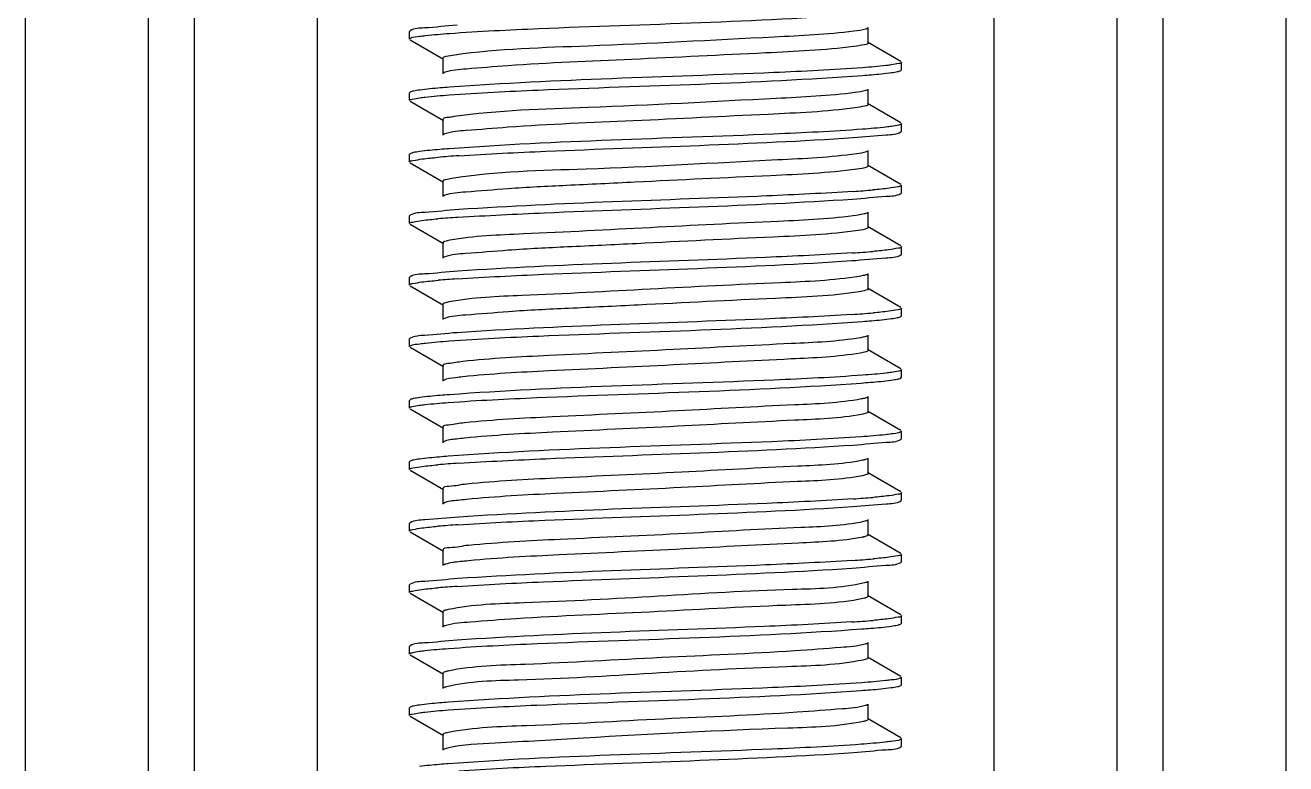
# Model space of a CAD drawing. Extents: x -427546 to -314919, y 698702 to 968782.
# Drawn here: x -415004.5 to -414699.4, y 910131.8 to 910310.5 of the extents above; entities that cross this region are included whole.
import ezdxf

# ---------------------------------------------------------------- set-up
doc = ezdxf.new("R2010")
doc.units = 0
doc.header["$LTSCALE"] = 1000
doc.header["$MEASUREMENT"] = 0
doc.layers.get('0').update_dxf_attribs({"linetype": 'CONTINUOUS'})

msp = doc.modelspace()

# ---------------------------------------------------------------- linework, layer by layer
at = {"linetype": 'CONTINUOUS'}
for p, q in [((-415004.48, 912764.98), (-415004.48, 909801.84)), ((-414974.72, 912764.98), (-414974.72, 909801.84)), ((-414963.55, 912764.98), (-414963.55, 909801.84)), ((-414933.79, 912764.98), (-414933.79, 909801.84)), ((-414770.08, 912764.98), (-414770.08, 909801.84)), ((-414740.31, 912764.98), (-414740.31, 909801.84)), ((-414729.15, 912764.98), (-414729.15, 909801.84)), ((-414699.38, 912764.98), (-414699.38, 909801.84)), ((-414911.32, 910309.18), (-414911.46, 910309.01)), ((-414911.46, 910307.15), (-414911.46, 910309.01)), ((-414911.46, 910307.15), (-414911.46, 910309.01)), ((-414911.32, 910306.99), (-414903.25, 910302.31)), ((-414800.46, 910306.22), (-414800.46, 910309.94)), ((-414792.54, 910301.74), (-414800.62, 910306.41)), ((-414903.41, 910302.5), (-414903.41, 910298.78)), ((-414792.4, 910299.71), (-414792.4, 910301.57)), ((-414792.4, 910299.71), (-414792.4, 910301.57)), ((-414792.54, 910299.55), (-414792.4, 910299.71)), ((-414800.46, 910291.34), (-414800.46, 910295.06)), ((-414911.32, 910294.29), (-414911.46, 910294.13)), ((-414911.46, 910292.27), (-414911.46, 910294.13)), ((-414911.46, 910292.27), (-414911.46, 910294.13)), ((-414911.32, 910292.11), (-414903.25, 910287.43)), ((-414792.54, 910286.85), (-414800.62, 910291.53)), ((-414903.41, 910287.62), (-414903.41, 910283.9)), ((-414792.4, 910284.83), (-414792.4, 910286.69)), ((-414792.4, 910284.83), (-414792.4, 910286.69)), ((-414792.54, 910284.67), (-414792.4, 910284.83)), ((-414800.46, 910276.46), (-414800.46, 910280.18)), ((-414911.32, 910279.41), (-414911.46, 910279.25)), ((-414911.46, 910277.39), (-414911.46, 910279.25)), ((-414911.46, 910277.39), (-414911.46, 910279.25)), ((-414911.32, 910277.22), (-414903.25, 910272.55)), ((-414792.54, 910271.97), (-414800.62, 910276.65)), ((-414903.41, 910272.74), (-414903.41, 910269.02)), ((-414792.4, 910269.95), (-414792.4, 910271.81)), ((-414792.4, 910269.95), (-414792.4, 910271.81)), ((-414792.54, 910269.78), (-414792.4, 910269.95)), ((-414911.32, 910264.53), (-414911.46, 910264.37)), ((-414911.46, 910262.5), (-414911.46, 910264.37)), ((-414911.46, 910262.5), (-414911.46, 910264.37)), ((-414800.46, 910261.57), (-414800.46, 910265.3)), ((-414911.32, 910262.34), (-414903.25, 910257.67)), ((-414792.54, 910257.09), (-414800.62, 910261.76)), ((-414903.41, 910257.85), (-414903.41, 910254.13)), ((-414792.4, 910255.06), (-414792.4, 910256.92)), ((-414792.4, 910255.06), (-414792.4, 910256.92)), ((-414902.96, 910254.44), (-414903.25, 910254.32)), ((-414792.54, 910254.9), (-414792.4, 910255.06)), ((-414911.32, 910249.65), (-414911.46, 910249.48)), ((-414911.46, 910247.62), (-414911.46, 910249.48)), ((-414911.46, 910247.62), (-414911.46, 910249.48)), ((-414800.46, 910246.69), (-414800.46, 910250.41)), ((-414911.32, 910247.46), (-414903.25, 910242.78)), ((-414792.54, 910242.2), (-414800.62, 910246.88)), ((-414903.41, 910242.97), (-414903.41, 910239.25)), ((-414792.54, 910240.02), (-414792.4, 910240.18)), ((-414792.4, 910240.18), (-414792.4, 910242.04)), ((-414792.4, 910240.18), (-414792.4, 910242.04)), ((-414902.99, 910239.55), (-414903.25, 910239.44)), ((-414911.32, 910234.76), (-414911.46, 910234.6)), ((-414911.46, 910232.74), (-414911.46, 910234.6)), ((-414911.46, 910232.74), (-414911.46, 910234.6)), ((-414800.46, 910231.81), (-414800.46, 910235.53)), ((-414911.32, 910232.58), (-414903.25, 910227.9)), ((-414792.54, 910227.32), (-414800.62, 910232)), ((-414903.41, 910228.09), (-414903.41, 910224.37)), ((-414792.54, 910225.13), (-414792.4, 910225.3)), ((-414792.4, 910225.3), (-414792.4, 910227.16)), ((-414792.4, 910225.3), (-414792.4, 910227.16)), ((-414911.32, 910219.88), (-414911.46, 910219.72)), ((-414911.46, 910217.86), (-414911.46, 910219.72)), ((-414911.46, 910217.86), (-414911.46, 910219.72)), ((-414800.46, 910216.93), (-414800.46, 910220.65)), ((-414911.32, 910217.69), (-414903.25, 910213.02)), ((-414792.54, 910212.44), (-414800.62, 910217.11)), ((-414903.41, 910213.2), (-414903.41, 910209.48)), ((-414792.54, 910210.25), (-414792.4, 910210.41)), ((-414792.4, 910210.41), (-414792.4, 910212.27)), ((-414792.4, 910210.41), (-414792.4, 910212.27)), ((-414911.32, 910205), (-414911.46, 910204.83)), ((-414911.46, 910202.97), (-414911.46, 910204.83)), ((-414911.46, 910202.97), (-414911.46, 910204.83)), ((-414800.46, 910202.04), (-414800.46, 910205.76)), ((-414911.32, 910202.81), (-414903.25, 910198.13)), ((-414792.54, 910197.55), (-414800.62, 910202.23)), ((-414903.41, 910198.32), (-414903.41, 910194.6)), ((-414792.4, 910195.53), (-414792.4, 910197.39)), ((-414792.4, 910195.53), (-414792.4, 910197.39)), ((-414792.54, 910195.37), (-414792.4, 910195.53)), ((-414911.32, 910190.11), (-414911.46, 910189.95)), ((-414911.46, 910188.09), (-414911.46, 910189.95)), ((-414911.46, 910188.09), (-414911.46, 910189.95)), ((-414800.46, 910187.16), (-414800.46, 910190.88)), ((-414911.32, 910187.93), (-414903.25, 910183.25)), ((-414792.54, 910182.67), (-414800.62, 910187.35)), ((-414903.41, 910183.44), (-414903.41, 910179.72)), ((-414792.4, 910180.65), (-414792.4, 910182.51)), ((-414792.4, 910180.65), (-414792.4, 910182.51)), ((-414792.54, 910180.49), (-414792.4, 910180.65)), ((-414800.46, 910172.28), (-414800.46, 910176)), ((-414911.32, 910175.23), (-414911.46, 910175.07)), ((-414911.46, 910173.21), (-414911.46, 910175.07)), ((-414911.46, 910173.21), (-414911.46, 910175.07)), ((-414911.32, 910173.04), (-414903.25, 910168.37)), ((-414801.37, 910171.83), (-414801.75, 910171.74)), ((-414792.54, 910167.79), (-414800.62, 910172.46)), ((-414903.41, 910168.56), (-414903.41, 910164.84)), ((-414792.4, 910165.77), (-414792.4, 910167.63)), ((-414792.4, 910165.77), (-414792.4, 910167.63)), ((-414792.54, 910165.6), (-414792.4, 910165.77)), ((-414800.46, 910157.39), (-414800.46, 910161.11)), ((-414911.32, 910160.35), (-414911.46, 910160.18)), ((-414911.46, 910158.32), (-414911.46, 910160.18)), ((-414911.46, 910158.32), (-414911.46, 910160.18)), ((-414911.32, 910158.16), (-414903.25, 910153.48)), ((-414792.54, 910152.91), (-414800.62, 910157.58)), ((-414801.19, 910156.99), (-414801.72, 910156.87)), ((-414903.41, 910153.67), (-414903.41, 910149.95)), ((-414792.4, 910150.88), (-414792.4, 910152.74)), ((-414792.4, 910150.88), (-414792.4, 910152.74)), ((-414792.54, 910150.72), (-414792.4, 910150.88)), ((-414911.32, 910145.46), (-414911.46, 910145.3)), ((-414911.46, 910143.44), (-414911.46, 910145.3)), ((-414911.46, 910143.44), (-414911.46, 910145.3)), ((-414800.46, 910142.51), (-414800.46, 910146.23)), ((-414911.32, 910143.28), (-414903.25, 910138.6)), ((-414792.54, 910138.02), (-414800.62, 910142.7)), ((-414903.41, 910138.79), (-414903.41, 910135.07)), ((-414792.4, 910136), (-414792.4, 910137.86)), ((-414792.4, 910136), (-414792.4, 910137.86)), ((-414792.54, 910135.84), (-414792.4, 910136))]:
    msp.add_line(p, q, dxfattribs=at)
for centre, radius, start, end in [((-414882.23, 910012.21), 267.26, 93.719, 94.7992), ((-414821.31, 910532.86), 263.13, 273.7601, 274.8008), ((-414882.49, 910000.59), 263.99, 93.7519, 94.8001), ((-414821.56, 910521.2), 266.36, 273.7273, 274.8001), ((-414882.76, 909989.1), 260.59, 93.7864, 94.801), ((-414821.81, 910509.37), 269.42, 273.6966, 274.7995), ((-414882.22, 909937.69), 267.37, 93.7179, 94.7992), ((-414821.3, 910458.34), 263.02, 273.7612, 274.8008), ((-414882.48, 909926.07), 264.1, 93.7508, 94.8), ((-414804.27, 910198.82), 12.45, 281.4492, 282.4619), ((-414821.56, 910446.68), 266.26, 273.7284, 274.8001), ((-414882.75, 909914.57), 260.7, 93.7852, 94.8009), ((-414821.8, 910434.85), 269.32, 273.6976, 274.7995)]:
    msp.add_arc(centre, radius, start, end, dxfattribs=at)
for points, knots in [([(-414901.81, 910308.52), (-414894.62, 910309.05), (-414861.28, 910310.67), (-414827.9, 910311.32), (-414801.81, 910313.25)], [0, 0, 0, 0, 0.216168, 1, 1, 1, 1]), ([(-414899.97, 910310.51), (-414902.6, 910310.33), (-414906.28, 910309.82), (-414910.3, 910309.76), (-414911.32, 910309.18)], [0, 0, 0, 0, 0.690699, 1, 1, 1, 1]), ([(-414911.46, 910307.15), (-414911.46, 910307.23), (-414910.58, 910307.79), (-414909.77, 910307.73), (-414908.99, 910307.84)], [0, 0, 0, 0, 0.088884, 1, 1, 1, 1]), ([(-414908.99, 910307.84), (-414908.53, 910307.9), (-414906.15, 910308.19), (-414903.75, 910308.38), (-414901.81, 910308.52)], [0, 0, 0, 0, 0.191575, 1, 1, 1, 1]), ([(-414803.94, 910309.07), (-414810.34, 910308.25), (-414831.8, 910307.24), (-414863.96, 910305.42), (-414889.84, 910304.79), (-414900.53, 910303.3)], [0, 0, 0, 0, 0.199783, 0.665188, 1, 1, 1, 1]), ([(-414800.62, 910309.76), (-414800.75, 910309.68), (-414801.84, 910309.32), (-414802.97, 910309.19), (-414803.94, 910309.07)], [0, 0, 0, 0, 0.137062, 1, 1, 1, 1]), ([(-414803.94, 910305.35), (-414811.02, 910304.45), (-414828.97, 910303.65), (-414856.86, 910302.2), (-414881.08, 910301.28), (-414896.07, 910300.02), (-414901.2, 910299.65), (-414902.85, 910299.13)], [0, 0, 0, 0, 0.215732, 0.542961, 0.846149, 0.947566, 1, 1, 1, 1]), ([(-414800.46, 910306.22), (-414800.45, 910305.9), (-414802.2, 910305.7), (-414803.07, 910305.46), (-414803.94, 910305.35)], [0, 0, 0, 0, 0.271371, 1, 1, 1, 1]), ([(-414900.53, 910303.3), (-414901.26, 910303.2), (-414902, 910303.01), (-414903.41, 910302.78), (-414903.41, 910302.5)], [0, 0, 0, 0, 0.725335, 1, 1, 1, 1]), ([(-414794.8, 910300.9), (-414795.24, 910300.83), (-414797.57, 910300.55), (-414799.92, 910300.36), (-414801.81, 910300.22)], [0, 0, 0, 0, 0.191301, 1, 1, 1, 1]), ([(-414792.4, 910301.57), (-414792.4, 910301.34), (-414793.58, 910301.14), (-414794.2, 910300.98), (-414794.8, 910300.9)], [0, 0, 0, 0, 0.27461, 1, 1, 1, 1]), ([(-414902.85, 910299.13), (-414902.93, 910299.11), (-414903.06, 910299.06), (-414903.19, 910299), (-414903.24, 910298.97)], [0, 0, 0, 0, 0.562806, 1, 1, 1, 1]), ([(-414901.91, 910293.63), (-414894.73, 910294.16), (-414861.37, 910295.78), (-414827.96, 910296.44), (-414801.84, 910298.36)], [0, 0, 0, 0, 0.215679, 1, 1, 1, 1]), ([(-414801.81, 910300.22), (-414808.95, 910299.7), (-414842.29, 910298.07), (-414875.67, 910297.4), (-414901.81, 910295.5)], [0, 0, 0, 0, 0.214685, 1, 1, 1, 1]), ([(-414801.84, 910298.36), (-414801.12, 910298.41), (-414798.77, 910298.6), (-414796.42, 910298.81), (-414794.81, 910299.04)], [0, 0, 0, 0, 0.307511, 1, 1, 1, 1]), ([(-414794.81, 910299.04), (-414794.31, 910299.11), (-414793.56, 910299.24), (-414792.78, 910299.41), (-414792.54, 910299.55)], [0, 0, 0, 0, 0.642979, 1, 1, 1, 1]), ([(-414908.99, 910294.82), (-414909.5, 910294.75), (-414910.28, 910294.61), (-414911.08, 910294.44), (-414911.32, 910294.29)], [0, 0, 0, 0, 0.644106, 1, 1, 1, 1]), ([(-414901.81, 910295.5), (-414902.55, 910295.45), (-414904.95, 910295.26), (-414907.34, 910295.05), (-414908.99, 910294.82)], [0, 0, 0, 0, 0.307212, 1, 1, 1, 1]), ([(-414800.62, 910294.87), (-414800.74, 910294.8), (-414801.71, 910294.47), (-414802.72, 910294.35), (-414803.58, 910294.23)], [0, 0, 0, 0, 0.140352, 1, 1, 1, 1]), ([(-414911.46, 910292.27), (-414911.46, 910292.51), (-414910.26, 910292.7), (-414909.63, 910292.87), (-414909.02, 910292.95)], [0, 0, 0, 0, 0.274258, 1, 1, 1, 1]), ([(-414909.02, 910292.95), (-414908.57, 910293.02), (-414906.21, 910293.3), (-414903.83, 910293.49), (-414901.91, 910293.63)], [0, 0, 0, 0, 0.191496, 1, 1, 1, 1]), ([(-414803.58, 910294.23), (-414809.92, 910293.38), (-414831.51, 910292.39), (-414863.85, 910290.51), (-414889.98, 910289.94), (-414900.73, 910288.39)], [0, 0, 0, 0, 0.197098, 0.665048, 1, 1, 1, 1]), ([(-414803.58, 910290.51), (-414810.57, 910289.57), (-414828.53, 910288.8), (-414856.53, 910287.32), (-414880.97, 910286.42), (-414896.09, 910285.12), (-414901.25, 910284.77), (-414902.9, 910284.23)], [0, 0, 0, 0, 0.212511, 0.540713, 0.846077, 0.947938, 1, 1, 1, 1]), ([(-414800.46, 910291.34), (-414800.46, 910291.04), (-414802, 910290.83), (-414802.8, 910290.62), (-414803.58, 910290.51)], [0, 0, 0, 0, 0.273189, 1, 1, 1, 1]), ([(-414900.73, 910288.39), (-414901.12, 910288.33), (-414901.88, 910288.12), (-414903.41, 910288.16), (-414903.41, 910287.62)], [0, 0, 0, 0, 0.421551, 1, 1, 1, 1]), ([(-414794.81, 910286.01), (-414795.25, 910285.95), (-414797.59, 910285.66), (-414799.94, 910285.48), (-414801.84, 910285.34)], [0, 0, 0, 0, 0.191312, 1, 1, 1, 1]), ([(-414792.4, 910286.69), (-414792.4, 910286.46), (-414793.58, 910286.26), (-414794.2, 910286.1), (-414794.81, 910286.01)], [0, 0, 0, 0, 0.274539, 1, 1, 1, 1]), ([(-414902.9, 910284.23), (-414902.96, 910284.21), (-414903.08, 910284.17), (-414903.2, 910284.12), (-414903.24, 910284.09)], [0, 0, 0, 0, 0.558561, 1, 1, 1, 1]), ([(-414801.84, 910285.34), (-414809, 910284.81), (-414842.36, 910283.18), (-414875.77, 910282.52), (-414901.91, 910280.61)], [0, 0, 0, 0, 0.215024, 1, 1, 1, 1]), ([(-414899.56, 910278.91), (-414892.54, 910279.38), (-414860.7, 910280.9), (-414828.83, 910281.66), (-414804.05, 910283.32)], [0, 0, 0, 0, 0.220951, 1, 1, 1, 1]), ([(-414804.05, 910283.32), (-414801.39, 910283.5), (-414797.65, 910284.02), (-414793.58, 910284.07), (-414792.54, 910284.67)], [0, 0, 0, 0, 0.690937, 1, 1, 1, 1]), ([(-414909.02, 910279.93), (-414909.52, 910279.86), (-414910.29, 910279.73), (-414911.08, 910279.55), (-414911.32, 910279.41)], [0, 0, 0, 0, 0.643624, 1, 1, 1, 1]), ([(-414901.91, 910280.61), (-414902.64, 910280.56), (-414905.01, 910280.37), (-414907.39, 910280.16), (-414909.02, 910279.93)], [0, 0, 0, 0, 0.307309, 1, 1, 1, 1]), ([(-414800.62, 910279.99), (-414800.73, 910279.93), (-414801.58, 910279.62), (-414802.47, 910279.5), (-414803.23, 910279.4)], [0, 0, 0, 0, 0.143993, 1, 1, 1, 1]), ([(-414911.46, 910277.39), (-414911.46, 910277.67), (-414909.94, 910277.84), (-414909.18, 910278.05), (-414908.42, 910278.15)], [0, 0, 0, 0, 0.27062, 1, 1, 1, 1]), ([(-414803.23, 910279.4), (-414809.57, 910278.5), (-414831.47, 910277.55), (-414864.06, 910275.53), (-414890.49, 910275.14), (-414901.2, 910273.43)], [0, 0, 0, 0, 0.195714, 0.66858, 1, 1, 1, 1]), ([(-414800.46, 910276.46), (-414800.46, 910276.37), (-414801.44, 910275.74), (-414802.35, 910275.8), (-414803.23, 910275.68)], [0, 0, 0, 0, 0.089964, 1, 1, 1, 1]), ([(-414901.2, 910273.43), (-414901.76, 910273.34), (-414902.35, 910273.2), (-414903.41, 910272.96), (-414903.41, 910272.74)], [0, 0, 0, 0, 0.720116, 1, 1, 1, 1]), ([(-414803.23, 910275.68), (-414810.13, 910274.7), (-414828.08, 910273.95), (-414851.49, 910272.76), (-414872.66, 910271.76), (-414886.33, 910271.09), (-414896.1, 910270.23), (-414901.3, 910269.89), (-414902.93, 910269.34)], [0, 0, 0, 0, 0.209152, 0.538245, 0.703966, 0.845837, 0.948213, 1, 1, 1, 1]), ([(-414792.4, 910271.81), (-414792.4, 910271.53), (-414793.89, 910271.35), (-414794.64, 910271.15), (-414795.39, 910271.05)], [0, 0, 0, 0, 0.270908, 1, 1, 1, 1]), ([(-414902.93, 910269.34), (-414902.99, 910269.32), (-414903.1, 910269.28), (-414903.2, 910269.23), (-414903.25, 910269.2)], [0, 0, 0, 0, 0.554726, 1, 1, 1, 1]), ([(-414899.76, 910264.02), (-414892.77, 910264.48), (-414860.93, 910266.01), (-414829.06, 910266.78), (-414804.25, 910268.43)], [0, 0, 0, 0, 0.219921, 1, 1, 1, 1]), ([(-414804.05, 910270.3), (-414811.04, 910269.83), (-414842.88, 910268.3), (-414874.75, 910267.53), (-414899.56, 910265.89)], [0, 0, 0, 0, 0.219663, 1, 1, 1, 1]), ([(-414804.25, 910268.43), (-414801.54, 910268.61), (-414797.74, 910269.13), (-414793.6, 910269.18), (-414792.54, 910269.78)], [0, 0, 0, 0, 0.691235, 1, 1, 1, 1]), ([(-414899.56, 910265.89), (-414902.29, 910265.71), (-414906.1, 910265.18), (-414910.26, 910265.14), (-414911.32, 910264.53)], [0, 0, 0, 0, 0.691322, 1, 1, 1, 1]), ([(-414802.91, 910264.56), (-414809.26, 910263.6), (-414826.11, 910262.88), (-414853.11, 910261.55), (-414879.6, 910260.1), (-414895.84, 910259.52), (-414901.71, 910258.46)], [0, 0, 0, 0, 0.194809, 0.509786, 0.819314, 1, 1, 1, 1]), ([(-414800.62, 910265.11), (-414800.87, 910264.96), (-414801.65, 910264.78), (-414802.41, 910264.64), (-414802.91, 910264.56)], [0, 0, 0, 0, 0.362559, 1, 1, 1, 1]), ([(-414911.46, 910262.5), (-414911.46, 910262.79), (-414909.96, 910262.96), (-414909.21, 910263.16), (-414908.46, 910263.26)], [0, 0, 0, 0, 0.270822, 1, 1, 1, 1]), ([(-414800.46, 910261.57), (-414800.46, 910261.49), (-414801.3, 910260.91), (-414802.13, 910260.96), (-414802.91, 910260.84)], [0, 0, 0, 0, 0.092494, 1, 1, 1, 1]), ([(-414901.71, 910258.46), (-414902.14, 910258.39), (-414902.62, 910258.28), (-414903.41, 910258.03), (-414903.41, 910257.85)], [0, 0, 0, 0, 0.713836, 1, 1, 1, 1]), ([(-414802.91, 910260.84), (-414809.71, 910259.81), (-414827.64, 910259.11), (-414851.08, 910257.89), (-414872.44, 910256.88), (-414886.25, 910256.22), (-414896.1, 910255.33), (-414901.34, 910255.01), (-414902.96, 910254.44)], [0, 0, 0, 0, 0.205664, 0.535582, 0.702489, 0.845448, 0.948405, 1, 1, 1, 1]), ([(-414804.25, 910255.4), (-414811.27, 910254.94), (-414843.1, 910253.41), (-414874.98, 910252.65), (-414899.76, 910250.99)], [0, 0, 0, 0, 0.220688, 1, 1, 1, 1]), ([(-414792.4, 910256.92), (-414792.4, 910256.64), (-414793.91, 910256.47), (-414794.67, 910256.26), (-414795.43, 910256.17)], [0, 0, 0, 0, 0.270705, 1, 1, 1, 1]), ([(-414899.96, 910249.12), (-414893, 910249.59), (-414861.16, 910251.12), (-414829.28, 910251.89), (-414804.44, 910253.53)], [0, 0, 0, 0, 0.218885, 1, 1, 1, 1]), ([(-414804.44, 910253.53), (-414801.68, 910253.71), (-414797.82, 910254.25), (-414793.61, 910254.29), (-414792.54, 910254.9)], [0, 0, 0, 0, 0.691515, 1, 1, 1, 1]), ([(-414899.76, 910250.99), (-414902.44, 910250.81), (-414906.19, 910250.29), (-414910.28, 910250.24), (-414911.32, 910249.65)], [0, 0, 0, 0, 0.691024, 1, 1, 1, 1]), ([(-414802.6, 910249.73), (-414808.9, 910248.71), (-414825.83, 910248.04), (-414853.02, 910246.67), (-414879.74, 910245.17), (-414896.09, 910244.67), (-414901.92, 910243.54)], [0, 0, 0, 0, 0.192287, 0.509303, 0.821123, 1, 1, 1, 1]), ([(-414800.62, 910250.22), (-414800.84, 910250.1), (-414801.51, 910249.92), (-414802.18, 910249.79), (-414802.6, 910249.73)], [0, 0, 0, 0, 0.368275, 1, 1, 1, 1]), ([(-414911.46, 910247.62), (-414911.46, 910247.9), (-414909.99, 910248.07), (-414909.25, 910248.28), (-414908.51, 910248.37)], [0, 0, 0, 0, 0.271063, 1, 1, 1, 1]), ([(-414802.6, 910246.01), (-414809.29, 910244.93), (-414827.21, 910244.28), (-414850.66, 910243.02), (-414872.19, 910242.01), (-414886.15, 910241.35), (-414896.08, 910240.44), (-414901.37, 910240.14), (-414902.99, 910239.55)], [0, 0, 0, 0, 0.202057, 0.532738, 0.700843, 0.844928, 0.948524, 1, 1, 1, 1]), ([(-414800.46, 910246.69), (-414800.46, 910246.48), (-414801.48, 910246.23), (-414802.06, 910246.09), (-414802.6, 910246.01)], [0, 0, 0, 0, 0.280678, 1, 1, 1, 1]), ([(-414901.92, 910243.54), (-414902.3, 910243.47), (-414902.73, 910243.37), (-414903.41, 910243.13), (-414903.41, 910242.97)], [0, 0, 0, 0, 0.710342, 1, 1, 1, 1]), ([(-414804.44, 910240.51), (-414811.49, 910240.04), (-414843.33, 910238.52), (-414875.21, 910237.76), (-414899.96, 910236.1)], [0, 0, 0, 0, 0.221694, 1, 1, 1, 1]), ([(-414792.4, 910242.04), (-414792.4, 910241.75), (-414793.93, 910241.59), (-414794.69, 910241.37), (-414795.46, 910241.28)], [0, 0, 0, 0, 0.270538, 1, 1, 1, 1]), ([(-414794.8, 910239.51), (-414794.31, 910239.58), (-414793.55, 910239.71), (-414792.78, 910239.88), (-414792.54, 910240.02)], [0, 0, 0, 0, 0.642817, 1, 1, 1, 1]), ([(-414901.81, 910234.11), (-414894.61, 910234.63), (-414861.28, 910236.25), (-414827.89, 910236.91), (-414801.81, 910238.83)], [0, 0, 0, 0, 0.216188, 1, 1, 1, 1]), ([(-414801.81, 910238.83), (-414801.09, 910238.88), (-414798.75, 910239.07), (-414796.41, 910239.28), (-414794.8, 910239.51)], [0, 0, 0, 0, 0.307529, 1, 1, 1, 1]), ([(-414899.96, 910236.1), (-414902.59, 910235.92), (-414906.28, 910235.41), (-414910.3, 910235.35), (-414911.32, 910234.76)], [0, 0, 0, 0, 0.69071, 1, 1, 1, 1]), ([(-414908.99, 910233.42), (-414908.53, 910233.49), (-414906.15, 910233.78), (-414903.75, 910233.97), (-414901.81, 910234.11)], [0, 0, 0, 0, 0.191576, 1, 1, 1, 1]), ([(-414802.32, 910234.89), (-414807.84, 910233.94), (-414823.03, 910233.32), (-414848.15, 910231.93), (-414874.67, 910230.74), (-414891.67, 910229.87), (-414898.59, 910229.12)], [0, 0, 0, 0, 0.174435, 0.471025, 0.783552, 1, 1, 1, 1]), ([(-414800.62, 910235.34), (-414800.81, 910235.23), (-414801.38, 910235.07), (-414801.96, 910234.95), (-414802.32, 910234.89)], [0, 0, 0, 0, 0.374646, 1, 1, 1, 1]), ([(-414911.46, 910232.74), (-414911.46, 910232.82), (-414910.58, 910233.37), (-414909.77, 910233.31), (-414908.99, 910233.42)], [0, 0, 0, 0, 0.088875, 1, 1, 1, 1]), ([(-414802.32, 910231.17), (-414807.84, 910230.22), (-414823.03, 910229.6), (-414848.15, 910228.21), (-414874.67, 910227.02), (-414891.67, 910226.15), (-414898.59, 910225.4)], [0, 0, 0, 0, 0.174435, 0.471025, 0.783552, 1, 1, 1, 1]), ([(-414800.46, 910231.81), (-414800.46, 910231.62), (-414801.33, 910231.37), (-414801.85, 910231.25), (-414802.32, 910231.17)], [0, 0, 0, 0, 0.284151, 1, 1, 1, 1]), ([(-414898.59, 910229.12), (-414899.79, 910228.99), (-414900.94, 910228.64), (-414903.41, 910228.53), (-414903.41, 910228.09)], [0, 0, 0, 0, 0.732932, 1, 1, 1, 1]), ([(-414898.59, 910225.4), (-414899.17, 910225.34), (-414900.71, 910225.1), (-414902.39, 910225.05), (-414903.25, 910224.56)], [0, 0, 0, 0, 0.372044, 1, 1, 1, 1]), ([(-414801.81, 910225.81), (-414808.95, 910225.28), (-414842.29, 910223.65), (-414875.67, 910222.99), (-414901.81, 910221.08)], [0, 0, 0, 0, 0.214671, 1, 1, 1, 1]), ([(-414802.15, 910223.92), (-414801.4, 910223.98), (-414798.98, 910224.16), (-414796.56, 910224.38), (-414794.89, 910224.61)], [0, 0, 0, 0, 0.30728, 1, 1, 1, 1]), ([(-414794.8, 910226.48), (-414795.24, 910226.42), (-414797.57, 910226.13), (-414799.91, 910225.95), (-414801.81, 910225.81)], [0, 0, 0, 0, 0.191301, 1, 1, 1, 1]), ([(-414794.89, 910224.61), (-414794.38, 910224.68), (-414793.59, 910224.82), (-414792.79, 910224.99), (-414792.54, 910225.13)], [0, 0, 0, 0, 0.644379, 1, 1, 1, 1]), ([(-414792.4, 910227.16), (-414792.4, 910226.93), (-414793.58, 910226.73), (-414794.2, 910226.57), (-414794.8, 910226.48)], [0, 0, 0, 0, 0.274613, 1, 1, 1, 1]), ([(-414902.08, 910219.2), (-414894.95, 910219.73), (-414861.64, 910221.36), (-414828.28, 910222.03), (-414802.15, 910223.92)], [0, 0, 0, 0, 0.214378, 1, 1, 1, 1]), ([(-414911.46, 910217.86), (-414911.46, 910218.09), (-414910.29, 910218.29), (-414909.67, 910218.44), (-414909.07, 910218.53)], [0, 0, 0, 0, 0.27468, 1, 1, 1, 1]), ([(-414908.99, 910220.4), (-414909.5, 910220.33), (-414910.28, 910220.2), (-414911.08, 910220.02), (-414911.32, 910219.88)], [0, 0, 0, 0, 0.644124, 1, 1, 1, 1]), ([(-414909.07, 910218.53), (-414908.63, 910218.59), (-414906.31, 910218.88), (-414903.97, 910219.06), (-414902.08, 910219.2)], [0, 0, 0, 0, 0.191268, 1, 1, 1, 1]), ([(-414901.81, 910221.08), (-414902.55, 910221.03), (-414904.94, 910220.84), (-414907.34, 910220.63), (-414908.99, 910220.4)], [0, 0, 0, 0, 0.30721, 1, 1, 1, 1]), ([(-414802.05, 910220.06), (-414807.39, 910219.06), (-414822.34, 910218.5), (-414847.24, 910217.07), (-414873.88, 910215.9), (-414891.07, 910215.02), (-414898.14, 910214.29)], [0, 0, 0, 0, 0.169335, 0.463986, 0.778446, 1, 1, 1, 1]), ([(-414800.62, 910220.46), (-414800.79, 910220.36), (-414801.27, 910220.22), (-414801.75, 910220.11), (-414802.05, 910220.06)], [0, 0, 0, 0, 0.381761, 1, 1, 1, 1]), ([(-414802.05, 910216.33), (-414807.39, 910215.34), (-414822.34, 910214.78), (-414847.24, 910213.35), (-414873.88, 910212.18), (-414891.07, 910211.3), (-414898.14, 910210.57)], [0, 0, 0, 0, 0.169335, 0.463986, 0.778446, 1, 1, 1, 1]), ([(-414800.46, 910216.93), (-414800.46, 910216.76), (-414801.19, 910216.51), (-414801.65, 910216.41), (-414802.05, 910216.33)], [0, 0, 0, 0, 0.288381, 1, 1, 1, 1]), ([(-414898.14, 910214.29), (-414899.46, 910214.15), (-414900.7, 910213.76), (-414903.41, 910213.68), (-414903.41, 910213.2)], [0, 0, 0, 0, 0.73383, 1, 1, 1, 1]), ([(-414898.14, 910210.57), (-414898.78, 910210.5), (-414900.47, 910210.25), (-414902.31, 910210.22), (-414903.25, 910209.67)], [0, 0, 0, 0, 0.374075, 1, 1, 1, 1]), ([(-414802.15, 910210.9), (-414809.35, 910210.38), (-414842.67, 910208.76), (-414876.03, 910208.1), (-414902.08, 910206.18)], [0, 0, 0, 0, 0.216629, 1, 1, 1, 1]), ([(-414804.05, 910208.91), (-414801.38, 910209.09), (-414797.65, 910209.6), (-414793.58, 910209.66), (-414792.54, 910210.25)], [0, 0, 0, 0, 0.690927, 1, 1, 1, 1]), ([(-414794.89, 910211.59), (-414795.35, 910211.52), (-414797.76, 910211.23), (-414800.19, 910211.04), (-414802.15, 910210.9)], [0, 0, 0, 0, 0.191487, 1, 1, 1, 1]), ([(-414792.4, 910212.27), (-414792.4, 910212.2), (-414793.29, 910211.64), (-414794.1, 910211.7), (-414794.89, 910211.59)], [0, 0, 0, 0, 0.088741, 1, 1, 1, 1]), ([(-414899.56, 910204.5), (-414892.53, 910204.96), (-414860.69, 910206.49), (-414828.82, 910207.25), (-414804.05, 910208.91)], [0, 0, 0, 0, 0.220985, 1, 1, 1, 1]), ([(-414911.46, 910202.97), (-414911.46, 910203.26), (-414909.94, 910203.43), (-414909.18, 910203.64), (-414908.42, 910203.73)], [0, 0, 0, 0, 0.270614, 1, 1, 1, 1]), ([(-414909.07, 910205.51), (-414909.56, 910205.44), (-414910.32, 910205.31), (-414911.08, 910205.13), (-414911.32, 910205)], [0, 0, 0, 0, 0.642692, 1, 1, 1, 1]), ([(-414902.08, 910206.18), (-414902.8, 910206.13), (-414905.14, 910205.94), (-414907.47, 910205.73), (-414909.07, 910205.51)], [0, 0, 0, 0, 0.307565, 1, 1, 1, 1]), ([(-414801.81, 910205.22), (-414806.96, 910204.18), (-414821.67, 910203.69), (-414846.33, 910202.22), (-414873.08, 910201.06), (-414890.45, 910200.18), (-414897.67, 910199.45)], [0, 0, 0, 0, 0.164215, 0.456918, 0.773319, 1, 1, 1, 1]), ([(-414800.62, 910205.57), (-414800.76, 910205.49), (-414801.16, 910205.36), (-414801.56, 910205.27), (-414801.81, 910205.22)], [0, 0, 0, 0, 0.389817, 1, 1, 1, 1]), ([(-414801.85, 910201.49), (-414807.03, 910200.46), (-414821.75, 910199.96), (-414846.42, 910198.49), (-414873.13, 910197.34), (-414890.47, 910196.45), (-414897.67, 910195.73)], [0, 0, 0, 0, 0.165027, 0.457743, 0.773694, 1, 1, 1, 1]), ([(-414800.46, 910202.04), (-414800.46, 910201.89), (-414801.09, 910201.65), (-414801.5, 910201.56), (-414801.85, 910201.49)], [0, 0, 0, 0, 0.292222, 1, 1, 1, 1]), ([(-414897.67, 910199.45), (-414899.11, 910199.31), (-414900.45, 910198.87), (-414903.41, 910198.84), (-414903.41, 910198.32)], [0, 0, 0, 0, 0.734573, 1, 1, 1, 1]), ([(-414792.4, 910197.39), (-414792.4, 910197.11), (-414793.89, 910196.94), (-414794.64, 910196.73), (-414795.38, 910196.64)], [0, 0, 0, 0, 0.270915, 1, 1, 1, 1]), ([(-414897.67, 910195.73), (-414898.38, 910195.66), (-414900.22, 910195.39), (-414902.23, 910195.38), (-414903.25, 910194.79)], [0, 0, 0, 0, 0.375922, 1, 1, 1, 1]), ([(-414804.05, 910195.88), (-414811.03, 910195.42), (-414842.87, 910193.89), (-414874.74, 910193.12), (-414899.56, 910191.47)], [0, 0, 0, 0, 0.219629, 1, 1, 1, 1]), ([(-414804.24, 910194.01), (-414801.53, 910194.19), (-414797.74, 910194.72), (-414793.6, 910194.76), (-414792.54, 910195.37)], [0, 0, 0, 0, 0.691226, 1, 1, 1, 1]), ([(-414899.56, 910191.47), (-414902.28, 910191.29), (-414906.1, 910190.76), (-414910.26, 910190.72), (-414911.32, 910190.11)], [0, 0, 0, 0, 0.691332, 1, 1, 1, 1]), ([(-414899.75, 910189.6), (-414892.76, 910190.07), (-414860.92, 910191.6), (-414829.05, 910192.36), (-414804.24, 910194.01)], [0, 0, 0, 0, 0.219955, 1, 1, 1, 1]), ([(-414911.46, 910188.09), (-414911.46, 910188.37), (-414909.96, 910188.54), (-414909.21, 910188.75), (-414908.46, 910188.85)], [0, 0, 0, 0, 0.270815, 1, 1, 1, 1]), ([(-414801.58, 910190.38), (-414806.54, 910189.29), (-414821.01, 910188.89), (-414845.42, 910187.35), (-414872.27, 910186.23), (-414889.82, 910185.33), (-414897.19, 910184.62)], [0, 0, 0, 0, 0.159071, 0.449817, 0.768166, 1, 1, 1, 1]), ([(-414800.62, 910190.69), (-414800.74, 910190.62), (-414801.06, 910190.51), (-414801.38, 910190.43), (-414801.58, 910190.38)], [0, 0, 0, 0, 0.398908, 1, 1, 1, 1]), ([(-414801.8, 910186.62), (-414806.88, 910185.59), (-414821.41, 910185.1), (-414845.85, 910183.63), (-414872.51, 910182.49), (-414889.9, 910181.6), (-414897.19, 910180.89)], [0, 0, 0, 0, 0.162868, 0.453695, 0.769951, 1, 1, 1, 1]), ([(-414800.46, 910187.16), (-414800.46, 910187.03), (-414800.95, 910186.81), (-414801.29, 910186.73), (-414801.58, 910186.66)], [0, 0, 0, 0, 0.299631, 1, 1, 1, 1]), ([(-414897.19, 910184.62), (-414898.74, 910184.47), (-414900.19, 910183.99), (-414903.41, 910184), (-414903.41, 910183.44)], [0, 0, 0, 0, 0.735179, 1, 1, 1, 1]), ([(-414792.4, 910182.51), (-414792.4, 910182.22), (-414793.91, 910182.05), (-414794.67, 910181.85), (-414795.42, 910181.75)], [0, 0, 0, 0, 0.270711, 1, 1, 1, 1]), ([(-414902.84, 910180.07), (-414902.92, 910180.05), (-414903.06, 910180), (-414903.19, 910179.94), (-414903.24, 910179.91)], [0, 0, 0, 0, 0.564999, 1, 1, 1, 1]), ([(-414897.19, 910180.89), (-414897.84, 910180.83), (-414899.73, 910180.62), (-414901.65, 910180.44), (-414902.84, 910180.07)], [0, 0, 0, 0, 0.344737, 1, 1, 1, 1]), ([(-414899.96, 910174.7), (-414892.99, 910175.17), (-414861.15, 910176.7), (-414829.27, 910177.48), (-414804.43, 910179.12)], [0, 0, 0, 0, 0.218919, 1, 1, 1, 1]), ([(-414804.24, 910180.99), (-414811.26, 910180.52), (-414843.1, 910179), (-414874.97, 910178.23), (-414899.75, 910176.58)], [0, 0, 0, 0, 0.220655, 1, 1, 1, 1]), ([(-414804.43, 910179.12), (-414801.67, 910179.3), (-414797.82, 910179.83), (-414793.61, 910179.87), (-414792.54, 910180.49)], [0, 0, 0, 0, 0.691506, 1, 1, 1, 1]), ([(-414899.75, 910176.58), (-414902.43, 910176.4), (-414906.19, 910175.88), (-414910.28, 910175.83), (-414911.32, 910175.23)], [0, 0, 0, 0, 0.691034, 1, 1, 1, 1]), ([(-414800.62, 910175.81), (-414800.71, 910175.75), (-414800.96, 910175.66), (-414801.22, 910175.59), (-414801.37, 910175.55)], [0, 0, 0, 0, 0.409248, 1, 1, 1, 1]), ([(-414911.46, 910173.21), (-414911.46, 910173.48), (-414909.99, 910173.66), (-414909.25, 910173.86), (-414908.5, 910173.96)], [0, 0, 0, 0, 0.271054, 1, 1, 1, 1]), ([(-414801.37, 910175.55), (-414807.05, 910174.16), (-414823.84, 910173.99), (-414851.21, 910172.27), (-414878.96, 910170.74), (-414896.12, 910170.34), (-414902.15, 910169.08)], [0, 0, 0, 0, 0.173415, 0.493457, 0.817191, 1, 1, 1, 1]), ([(-414801.75, 910171.74), (-414807.86, 910170.48), (-414825.22, 910170.1), (-414853.12, 910168.35), (-414878.66, 910167.45), (-414895.04, 910166.17), (-414900.77, 910165.76), (-414902.68, 910165.23)], [0, 0, 0, 0, 0.185116, 0.511346, 0.831141, 0.941355, 1, 1, 1, 1]), ([(-414800.46, 910172.28), (-414800.46, 910172.17), (-414800.85, 910171.96), (-414801.14, 910171.89), (-414801.37, 910171.83)], [0, 0, 0, 0, 0.307326, 1, 1, 1, 1]), ([(-414902.15, 910169.08), (-414902.47, 910169.01), (-414902.85, 910168.93), (-414903.41, 910168.69), (-414903.41, 910168.56)], [0, 0, 0, 0, 0.705072, 1, 1, 1, 1]), ([(-414792.4, 910167.63), (-414792.4, 910167.34), (-414793.93, 910167.17), (-414794.69, 910166.96), (-414795.46, 910166.86)], [0, 0, 0, 0, 0.270543, 1, 1, 1, 1]), ([(-414902.68, 910165.23), (-414902.79, 910165.2), (-414902.98, 910165.15), (-414903.17, 910165.07), (-414903.24, 910165.02)], [0, 0, 0, 0, 0.578625, 1, 1, 1, 1]), ([(-414902.04, 910159.67), (-414894.89, 910160.2), (-414861.55, 910161.83), (-414828.16, 910162.49), (-414802.01, 910164.4)], [0, 0, 0, 0, 0.214801, 1, 1, 1, 1]), ([(-414804.43, 910166.09), (-414811.48, 910165.63), (-414843.32, 910164.1), (-414875.2, 910163.35), (-414899.96, 910161.68)], [0, 0, 0, 0, 0.221661, 1, 1, 1, 1]), ([(-414802.01, 910164.4), (-414801.28, 910164.45), (-414798.89, 910164.64), (-414796.5, 910164.85), (-414794.86, 910165.08)], [0, 0, 0, 0, 0.307294, 1, 1, 1, 1]), ([(-414794.86, 910165.08), (-414794.35, 910165.15), (-414793.58, 910165.29), (-414792.79, 910165.46), (-414792.54, 910165.6)], [0, 0, 0, 0, 0.643862, 1, 1, 1, 1]), ([(-414899.96, 910161.68), (-414902.59, 910161.5), (-414906.28, 910160.99), (-414910.3, 910160.94), (-414911.32, 910160.35)], [0, 0, 0, 0, 0.69072, 1, 1, 1, 1]), ([(-414801.19, 910160.71), (-414803.1, 910160.19), (-414808.83, 910159.78), (-414825.22, 910158.5), (-414850.76, 910157.6), (-414878.65, 910155.84), (-414896, 910155.47), (-414902.12, 910154.2)], [0, 0, 0, 0, 0.058704, 0.168955, 0.488756, 0.814934, 1, 1, 1, 1]), ([(-414800.62, 910160.93), (-414800.69, 910160.88), (-414800.88, 910160.8), (-414801.08, 910160.74), (-414801.19, 910160.71)], [0, 0, 0, 0, 0.421015, 1, 1, 1, 1]), ([(-414911.46, 910158.32), (-414911.46, 910158.55), (-414910.29, 910158.75), (-414909.67, 910158.91), (-414909.06, 910159)], [0, 0, 0, 0, 0.274595, 1, 1, 1, 1]), ([(-414909.06, 910159), (-414908.62, 910159.06), (-414906.28, 910159.35), (-414903.94, 910159.53), (-414902.04, 910159.67)], [0, 0, 0, 0, 0.191284, 1, 1, 1, 1]), ([(-414801.72, 910156.87), (-414807.74, 910155.61), (-414824.91, 910155.21), (-414852.66, 910153.68), (-414880.04, 910151.96), (-414896.83, 910151.79), (-414902.49, 910150.4)], [0, 0, 0, 0, 0.182853, 0.506638, 0.826678, 1, 1, 1, 1]), ([(-414800.46, 910157.39), (-414800.46, 910157.3), (-414800.75, 910157.11), (-414801, 910157.04), (-414801.19, 910156.99)], [0, 0, 0, 0, 0.31689, 1, 1, 1, 1]), ([(-414902.12, 910154.2), (-414902.44, 910154.14), (-414902.83, 910154.05), (-414903.41, 910153.81), (-414903.41, 910153.67)], [0, 0, 0, 0, 0.705674, 1, 1, 1, 1]), ([(-414802.01, 910151.38), (-414809.21, 910150.85), (-414842.55, 910149.23), (-414875.94, 910148.58), (-414902.04, 910146.65)], [0, 0, 0, 0, 0.215992, 1, 1, 1, 1]), ([(-414794.86, 910152.06), (-414795.31, 910152), (-414797.69, 910151.71), (-414800.08, 910151.52), (-414802.01, 910151.38)], [0, 0, 0, 0, 0.191497, 1, 1, 1, 1]), ([(-414792.4, 910152.74), (-414792.4, 910152.67), (-414793.28, 910152.11), (-414794.08, 910152.17), (-414794.86, 910152.06)], [0, 0, 0, 0, 0.08899, 1, 1, 1, 1]), ([(-414902.49, 910150.4), (-414902.65, 910150.36), (-414902.9, 910150.29), (-414903.15, 910150.2), (-414903.24, 910150.14)], [0, 0, 0, 0, 0.590483, 1, 1, 1, 1]), ([(-414902.08, 910144.79), (-414894.95, 910145.32), (-414861.64, 910146.94), (-414828.27, 910147.61), (-414802.14, 910149.51)], [0, 0, 0, 0, 0.214392, 1, 1, 1, 1]), ([(-414802.14, 910149.51), (-414801.4, 910149.56), (-414798.98, 910149.75), (-414796.56, 910149.96), (-414794.89, 910150.19)], [0, 0, 0, 0, 0.307279, 1, 1, 1, 1]), ([(-414794.89, 910150.19), (-414794.38, 910150.27), (-414793.59, 910150.4), (-414792.79, 910150.58), (-414792.54, 910150.72)], [0, 0, 0, 0, 0.644365, 1, 1, 1, 1]), ([(-414909.06, 910145.98), (-414909.56, 910145.91), (-414910.31, 910145.77), (-414911.08, 910145.6), (-414911.32, 910145.46)], [0, 0, 0, 0, 0.642876, 1, 1, 1, 1]), ([(-414902.04, 910146.65), (-414902.76, 910146.6), (-414905.11, 910146.41), (-414907.45, 910146.2), (-414909.06, 910145.98)], [0, 0, 0, 0, 0.307549, 1, 1, 1, 1]), ([(-414801.05, 910145.87), (-414802.87, 910145.32), (-414808.49, 910144.94), (-414824.72, 910143.61), (-414850.31, 910142.74), (-414878.36, 910140.98), (-414895.87, 910140.59), (-414902.07, 910139.33)], [0, 0, 0, 0, 0.056298, 0.164993, 0.484397, 0.812655, 1, 1, 1, 1]), ([(-414800.62, 910146.04), (-414800.68, 910146.01), (-414800.82, 910145.95), (-414800.97, 910145.9), (-414801.05, 910145.87)], [0, 0, 0, 0, 0.432297, 1, 1, 1, 1]), ([(-414911.46, 910143.44), (-414911.46, 910143.67), (-414910.29, 910143.87), (-414909.67, 910144.03), (-414909.07, 910144.11)], [0, 0, 0, 0, 0.274677, 1, 1, 1, 1]), ([(-414909.07, 910144.11), (-414908.63, 910144.18), (-414906.31, 910144.46), (-414903.97, 910144.65), (-414902.08, 910144.79)], [0, 0, 0, 0, 0.191268, 1, 1, 1, 1]), ([(-414800.46, 910142.51), (-414800.46, 910142.44), (-414800.68, 910142.26), (-414800.88, 910142.2), (-414801.03, 910142.16)], [0, 0, 0, 0, 0.32895, 1, 1, 1, 1]), ([(-414902.07, 910139.33), (-414902.41, 910139.26), (-414902.81, 910139.17), (-414903.41, 910138.93), (-414903.41, 910138.79)], [0, 0, 0, 0, 0.706595, 1, 1, 1, 1]), ([(-414801.7, 910141.99), (-414807.65, 910140.74), (-414830.38, 910140.17), (-414859.99, 910138.55), (-414887.42, 910136.89), (-414898.5, 910136.4), (-414902.29, 910135.56)], [0, 0, 0, 0, 0.180921, 0.672092, 0.884578, 1, 1, 1, 1]), ([(-414801.03, 910142.16), (-414801.13, 910142.13), (-414801.35, 910142.07), (-414801.58, 910142.01), (-414801.7, 910141.99)], [0, 0, 0, 0, 0.454993, 1, 1, 1, 1]), ([(-414802.14, 910136.49), (-414809.35, 910135.96), (-414842.66, 910134.34), (-414876.03, 910133.69), (-414902.08, 910131.77)], [0, 0, 0, 0, 0.216609, 1, 1, 1, 1]), ([(-414794.89, 910137.17), (-414795.35, 910137.11), (-414797.76, 910136.82), (-414800.18, 910136.63), (-414802.14, 910136.49)], [0, 0, 0, 0, 0.191489, 1, 1, 1, 1]), ([(-414792.4, 910137.86), (-414792.4, 910137.78), (-414793.29, 910137.23), (-414794.1, 910137.28), (-414794.89, 910137.17)], [0, 0, 0, 0, 0.088748, 1, 1, 1, 1]), ([(-414902.29, 910135.56), (-414902.49, 910135.52), (-414902.81, 910135.44), (-414903.13, 910135.32), (-414903.24, 910135.26)], [0, 0, 0, 0, 0.600854, 1, 1, 1, 1]), ([(-414899.55, 910130.08), (-414892.52, 910130.55), (-414860.69, 910132.07), (-414828.81, 910132.83), (-414804.04, 910134.49)], [0, 0, 0, 0, 0.221018, 1, 1, 1, 1]), ([(-414804.04, 910134.49), (-414801.38, 910134.67), (-414797.65, 910135.19), (-414793.58, 910135.24), (-414792.54, 910135.84)], [0, 0, 0, 0, 0.690917, 1, 1, 1, 1]), ([(-414902.08, 910131.77), (-414902.8, 910131.71), (-414905.14, 910131.53), (-414907.47, 910131.32), (-414909.07, 910131.09)], [0, 0, 0, 0, 0.307564, 1, 1, 1, 1])]:
    msp.add_open_spline(points, degree=3, knots=knots, dxfattribs=at)
for points in [[(-414908.42, 910278.15), (-414907.15, 910278.31), (-414905.87, 910278.43), (-414904.59, 910278.54)], [(-414795.39, 910271.05), (-414796.68, 910270.89), (-414797.99, 910270.77), (-414799.29, 910270.66)], [(-414908.46, 910263.26), (-414907.17, 910263.42), (-414905.87, 910263.54), (-414904.58, 910263.66)], [(-414795.43, 910256.17), (-414796.71, 910256), (-414797.99, 910255.88), (-414799.28, 910255.77)], [(-414908.51, 910248.37), (-414907.2, 910248.54), (-414905.88, 910248.66), (-414904.57, 910248.77)], [(-414795.46, 910241.28), (-414796.72, 910241.12), (-414797.99, 910241), (-414799.26, 910240.89)], [(-414908.42, 910203.73), (-414907.15, 910203.89), (-414905.87, 910204.01), (-414904.59, 910204.12)], [(-414795.38, 910196.64), (-414796.68, 910196.47), (-414797.98, 910196.35), (-414799.29, 910196.24)], [(-414908.46, 910188.85), (-414907.17, 910189.01), (-414905.87, 910189.13), (-414904.58, 910189.24)], [(-414795.42, 910181.75), (-414796.7, 910181.59), (-414797.99, 910181.47), (-414799.28, 910181.36)], [(-414908.5, 910173.96), (-414907.2, 910174.12), (-414905.88, 910174.25), (-414904.57, 910174.36)], [(-414795.46, 910166.86), (-414796.72, 910166.7), (-414797.99, 910166.59), (-414799.26, 910166.48)]]:
    msp.add_open_spline(points, degree=3, dxfattribs=at)

doc.saveas('drawing.dxf')
